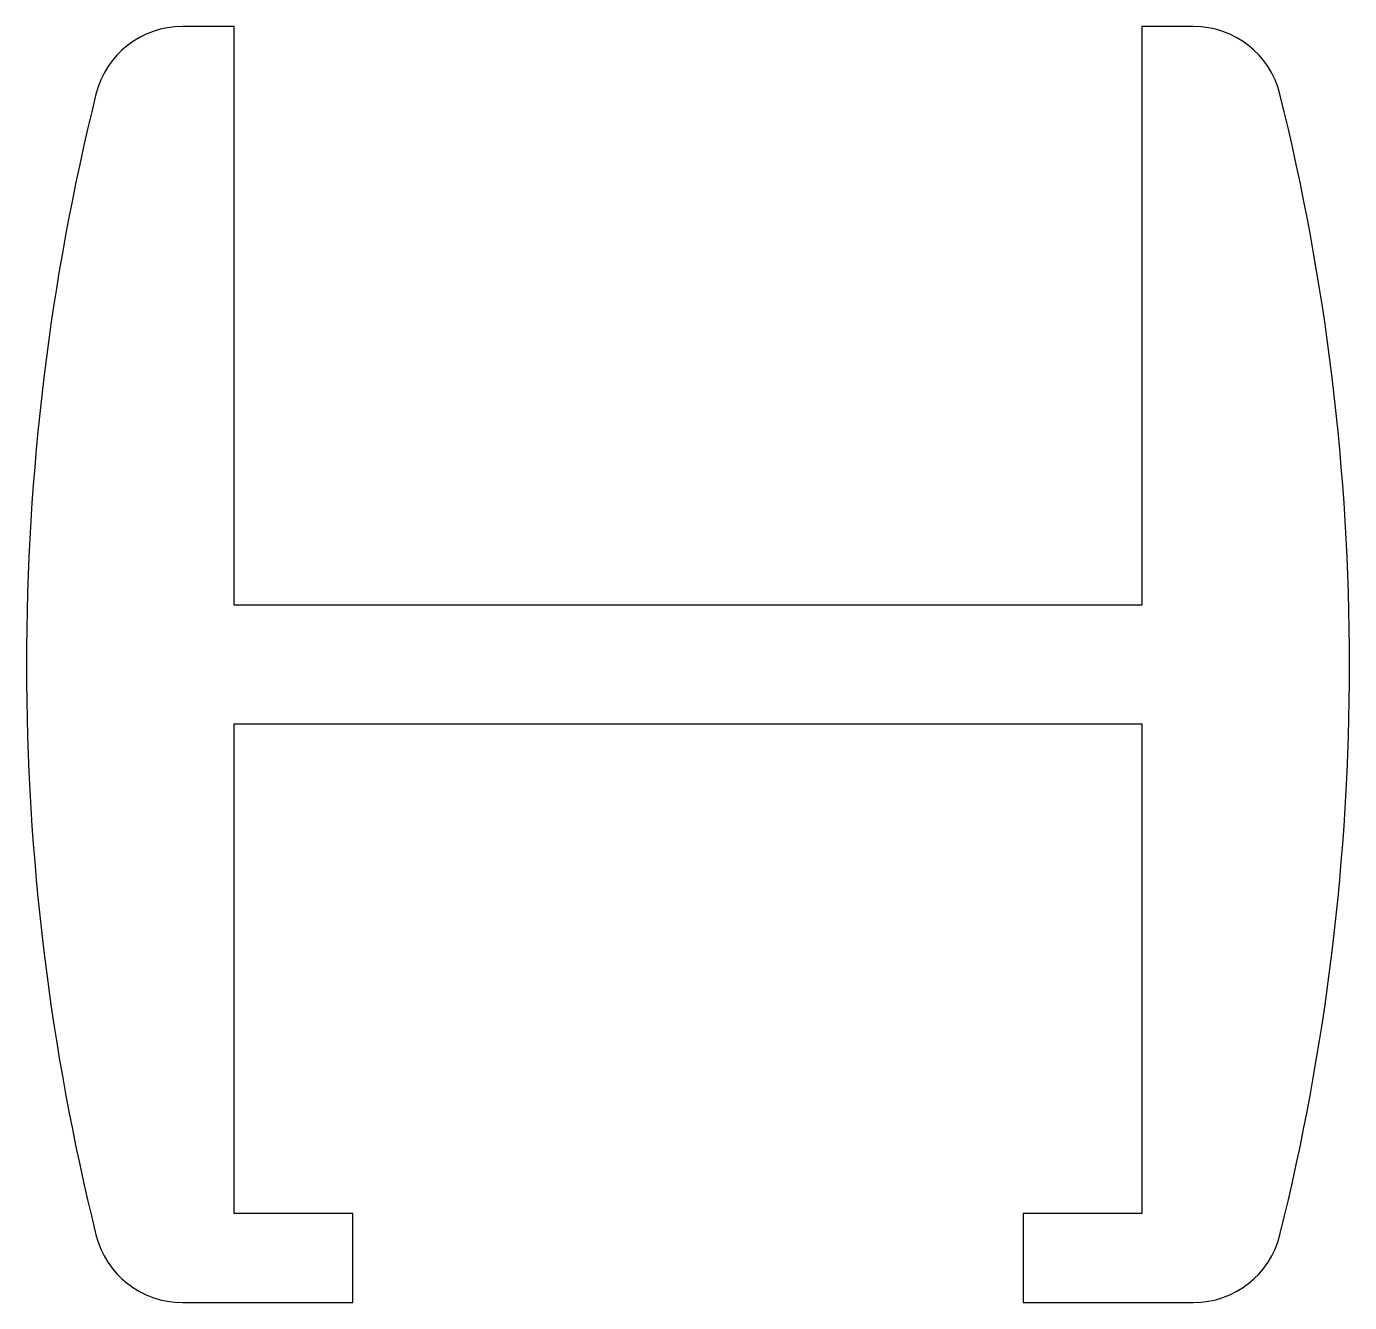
# Model space of a CAD drawing. Extents: x 963 to 985.3, y 933.5 to 955.
import ezdxf

# ---------------------------------------------------------------- set-up
doc = ezdxf.new("R2010")
doc.units = 0
doc.layers.add('ANA', color=220, linetype='CONTINUOUS')

msp = doc.modelspace()

# ---------------------------------------------------------------- linework, layer by layer
at = {"layer": 'ANA'}
msp.add_lwpolyline([(984.131, 953.817, 0.344807), (982.675, 954.956), (981.804, 954.956), (981.804, 945.206), (974.154, 945.206), (966.504, 945.206), (966.504, 954.956), (965.633, 954.956, 0.344807), (964.177, 953.817, 0.121915), (964.177, 934.596, 0.344807), (965.633, 933.456), (968.504, 933.456), (968.504, 934.956), (966.504, 934.956), (966.504, 943.206), (974.154, 943.206), (981.804, 943.206), (981.804, 934.956), (979.804, 934.956), (979.804, 933.456), (982.675, 933.456, 0.344807), (984.131, 934.596, 0.121915)], format="xyb", close=True, dxfattribs=at)

doc.saveas('drawing.dxf')
